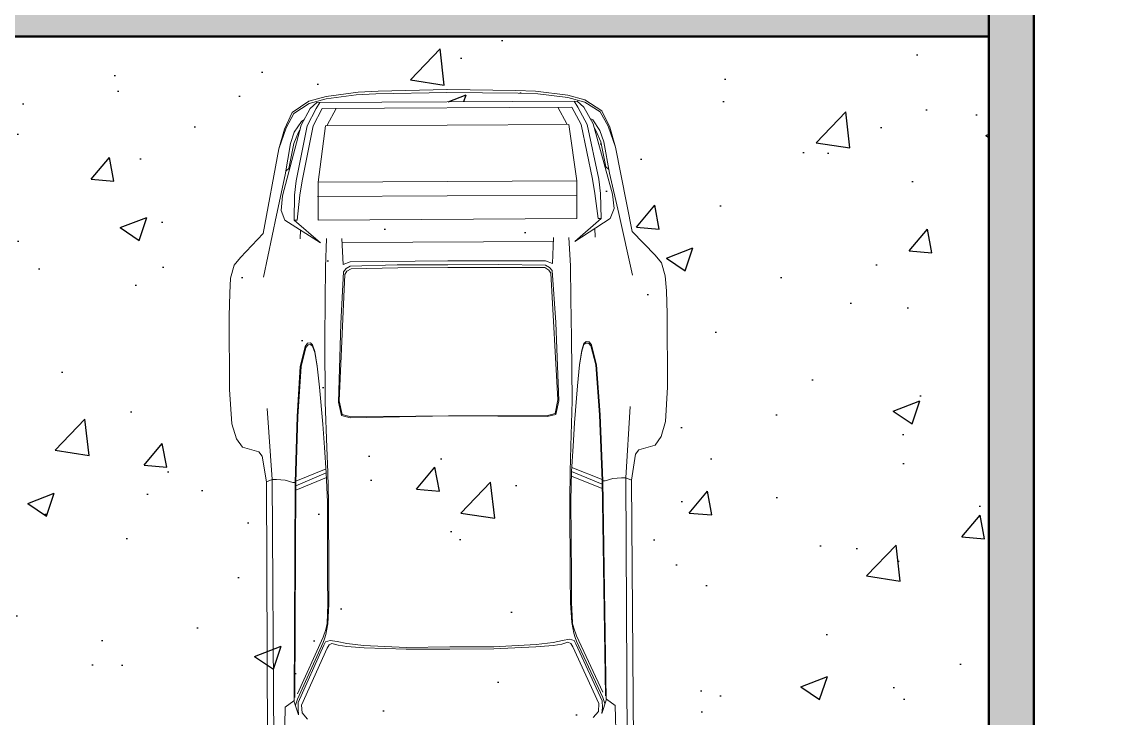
# Model space of a CAD drawing. Header units: millimetres. Extents: x -18002 to 19000, y -38859 to 21000.
# Drawn here: x 3618 to 7236, y 1623 to 3950 of the extents above; entities that cross this region are included whole.
import ezdxf

# ---------------------------------------------------------------- set-up
doc = ezdxf.new("R2010")
doc.units = ezdxf.units.MM
doc.linetypes.add('DASHED', pattern=[19.05, 12.7, -6.35])
for name, color, linetype, lineweight in [('A Furn', 8, 'Continuous', 18), ('A Wall', 7, 'Continuous', 50), ('A Wall Hatch', 8, 'Continuous', 9), ('K-Hatch', 7, 'Continuous', 25)]:
    doc.layers.add(name, color=color, linetype=linetype, lineweight=lineweight)

msp = doc.modelspace()

# ---------------------------------------------------------------- hatches: boundary and pattern name
at = {"layer": 'A Furn', "linetype": 'Continuous'}
h = msp.add_hatch(color=256, dxfattribs=at)
h.dxf.hatch_style = 1
h.paths.add_polyline_path([(12150, 9850), (12850, 9850), (12850, 10000), (12000, 10000), (12000, 8850.3), (12150, 8850.3)])
h.paths.add_polyline_path([(17050, 10000), (16150, 10000), (14850, 10000), (14150, 10000), (14150, 9850), (14850, 9850), (17050, 9850)])
h.paths.add_polyline_path([(19000, 10000), (18150, 10000), (18150, 9850), (18850, 9850), (18850, 8850.3), (19000, 8850.3)])
h.paths.add_polyline_path([(19000, 7850.3), (18850, 7850.3), (18850, 6067.4), (19000, 6067.4)])
h.paths.add_polyline_path([(19000, 6067.4), (18850, 6067.4), (18850, 5700), (19000, 5700)])
h.paths.add_polyline_path([(19000, 4800), (18850, 4800), (18850, 4000), (18850, 150), (17850, 150), (17850, 0), (19000, 0)])
h.paths.add_polyline_path([(18850, 2100), (16750, 2100), (16750, 2000), (18850, 2000)])
h.paths.add_polyline_path([(18850, 4000), (15850, 4000), (15650, 4000), (15650, 3900), (15750, 3900), (15750, 3400), (15850, 3400), (15850, 3900), (17795.8, 3900), (18850, 3900)])
h.paths.add_polyline_path([(15850, 2000), (16050, 2000), (16050, 2100), (15850, 2100), (15850, 2700), (15750, 2700), (15750, 150), (15850, 150)], flags=17)
h.paths.add_polyline_path([(16850, 150), (12150, 150), (12150, 4800), (12000, 4800), (12000, 0), (16850, 0)])
h.paths.add_polyline_path([(12150, 7850.3), (12000, 7850.3), (12000, 7000), (12000, 5700), (12150, 5700)])
h.paths.add_polyline_path([(14750, 9850), (14650, 9850), (14650, 7800), (14750, 7800)])
h.paths.add_polyline_path([(14750, 7100), (14650, 7100), (14650, 6600), (12150, 6600), (12150, 6500), (14650, 6500), (14650, 5800), (14750, 5800)])
h.paths.add_polyline_path([(14750, 5100), (14650, 5100), (14650, 4000), (12150, 4000), (12150, 3900), (14950, 3900), (14950, 4000), (14750, 4000)])
h.paths.add_polyline_path([(16350, 9850), (16250, 9850), (16250, 7800), (16350, 7800)])
h.paths.add_polyline_path([(16350, 7100), (16250, 7100), (16250, 6500), (18850, 6500), (18850, 6600), (16350, 6600)])
h.paths.add_polyline_path([(6850, 4000), (3850, 4000), (3500, 4000), (3400, 4000), (3400, 1100), (3300, 1100), (3300, 1000), (3400, 1000), (3500, 1000), (3500, 3900), (6850, 3900)])
at = {"layer": 'A Wall Hatch', "linetype": 'Continuous'}
h = msp.add_hatch(color=256, dxfattribs=at)
h.dxf.hatch_style = 1
h.paths.add_polyline_path([(150, 6000), (0, 6000), (0, 3100), (150, 3100), (150, 3900)], flags=17)
h.paths.add_polyline_path([(150, 2100), (0, 2100), (0, 0), (3500, 0), (7000, 0), (7000, 10000), (6500, 10000), (6500, 9850), (6850, 9850), (6850, 8100), (6850, 150), (150, 150)])
h.paths.add_polyline_path([(150, 9850), (1234.8, 9850), (1234.8, 10000), (0, 10000), (0, 8000), (0, 7000), (150, 7000), (150, 8000)], flags=17)
h.paths.add_polyline_path([(5500, 9900), (5500, 10000), (5000, 10000), (4600, 10000), (3834.8, 10000), (3834.8, 9850), (5500, 9850)], flags=17)
at = {"layer": 'K-Hatch', "linetype": 'DASHED'}
h = msp.add_hatch(dxfattribs=at)
h.set_pattern_fill('AR-CONC', color=256, scale=5)
h.paths.add_polyline_path([(6850, 3900), (3500, 3900), (3500, 1000), (3500, 150), (6850, 150)])
h.paths.add_polyline_path([(5620.7, 572.9), (5593, 520.9), (5540.6, 492.6), (5490, 472), (5391, 443.9), (5284.8, 416.7), (5183.6, 404.6), (5056.6, 397.6), (4929.5, 403.2), (4828.2, 414.2), (4721.7, 440.3), (4622.5, 467.4), (4571.6, 487.4), (4518.9, 515.2), (4490.6, 566.8), (4443.1, 719.4), (4447.4, 679.2), (4477.8, 572), (4500.5, 521.7), (4520.2, 498), (4624.1, 446.8), (4721.8, 420), (4828.4, 393.9), (4929.6, 382.9), (5056.7, 377.3), (5183.8, 384.3), (5284.9, 396.4), (5391.2, 423.6), (5488.5, 451.4), (5591.9, 503.8), (5611.4, 527.7), (5633.5, 578.2), (5662.7, 685.7), (5666.6, 725.9)], flags=16)
h.paths.add_polyline_path([(5195.5, 1861.4), (5048.8, 1861.3), (4902.1, 1853.5), (5048.8, 1853.6)], flags=16)
h.paths.add_polyline_path([(5560.1, 2415.8), (5567.5, 2415.9), (5568.3, 2416.1), (5560, 2419.4)], flags=16)
h.paths.add_polyline_path([(5527.5, 3609.1), (5531.5, 3594.4), (5536.7, 3586.4), (5552.6, 3548.4), (5570.3, 3464.8), (5579.9, 3456.8), (5563.2, 3548.4), (5550.3, 3586.5), (5526, 3621.7), (5517.8, 3626.6)], flags=16)
h.paths.add_polyline_path([(5463.7, 3684.8), (5476.4, 3664.5), (5507.2, 3606.6), (5546, 3424), (5551.5, 3376.1), (5554.4, 3292.4), (5531.8, 3272.8), (5532.5, 3258.8), (5467.5, 3216.9), (5545.2, 3284.5), (5533.6, 3376), (5525.7, 3423.9), (5486.9, 3606.5), (5456.1, 3664.4), (5409.2, 3664.2), (5441.3, 3606.2), (5445.9, 3606.2), (5472.5, 3418.7), (5473.1, 3292), (4609.1, 3287.4), (4608.4, 3414.1), (4633, 3601.9), (4637.6, 3601.9), (4669.1, 3660.2), (4622.2, 3660), (4592, 3601.7), (4555.2, 3418.7), (4547.8, 3370.7), (4537.1, 3279.1), (4615.5, 3212.3), (4497.4, 3286.8), (4484.7, 3319.6), (4489.7, 3368), (4514.5, 3462.7), (4500.6, 3451), (4516.4, 3542.8), (4528.8, 3581), (4552.8, 3616.5), (4560.9, 3621.5), (4581.6, 3659.7), (4610.2, 3685.6), (4590.7, 3680.1), (5487.3, 3684.9), (5467.8, 3690.1), (5473.8, 3684.8)], flags=16)
h.paths.add_polyline_path([(4808.8, 3717.3), (4742.7, 3714.2), (4735, 3705.7), (4801.2, 3708.9)], flags=16)
h.paths.add_polyline_path([(5662.5, 1463.7), (5665.4, 1390.2), (5691.6, 1380.6), (5702.6, 1362.8), (5718.6, 1312.8), (5729, 1276.8), (5734.8, 1231), (5738.3, 1177.8), (5741.1, 982.8), (5737.1, 868.6), (5733.9, 823.1), (5725.6, 769), (5715.6, 764.9), (5727.6, 782.5), (5733.9, 823.1), (5737.1, 868.6), (5741.1, 982.8), (5738.3, 1177.8), (5734.8, 1231), (5729, 1276.8), (5718.6, 1312.8), (5702.6, 1362.8), (5691.6, 1380.6), (5665.4, 1390.2), (5662.5, 1463.7), (5656, 2418.8), (5634, 2427.4), (5621.7, 2426.3), (5636.7, 2426.4), (5656, 2418.8), (5671.1, 2517.6), (5734.2, 2535.4), (5754.3, 2563.9), (5769.4, 2614.7), (5776.2, 2728.6), (5774.9, 2974.3), (5772, 3050.3), (5768.6, 3101), (5756.1, 3144), (5734.3, 3169.5), (5657.5, 3248.5), (5602.1, 3530.8), (5577.2, 3601.3), (5545.7, 3659.3), (5556.3, 3652.4), (5582.8, 3597.2), (5602.1, 3530.8), (5657.5, 3248.5), (5734.3, 3169.5), (5756.1, 3144), (5768.6, 3101), (5772, 3050.3), (5774.9, 2974.3), (5776.2, 2728.6), (5769.4, 2614.7), (5754.3, 2563.9), (5734.2, 2535.4), (5680, 2520.1), (5669.2, 2505), (5656, 2418.8)], flags=16)
h.paths.add_polyline_path([(5571.4, 1686.5), (5571.7, 1686.3), (5556.9, 1639.3), (5558.5, 1659.2), (5557.7, 1681.3), (5469.5, 1871.6), (5460.3, 1889.9), (5448.8, 1887.6), (5472.2, 1880.1), (5462.7, 1907), (5455.7, 1942.5), (5452.3, 2008.8), (5450.3, 2095.9), (5449.1, 2351.2), (5450.2, 2449), (5455.6, 2446.8), (5460.1, 2531.9), (5465.2, 2610.3), (5475.4, 2734), (5482.1, 2803.7), (5489.1, 2852.7), (5499.3, 2882.3), (5519.5, 2880.4), (5524.2, 2861.4), (5519.5, 2866.9), (5536, 2803.6), (5548.4, 2636.3), (5557.7, 2415.8), (5559.8, 2415.8)], flags=16)
h.paths.add_polyline_path([(4528.1, 1679.6), (4528.1, 1680.9), (4527.7, 1680.7)], flags=16)
h.paths.add_polyline_path([(5452.4, 1872.6), (5443.2, 1877.1), (5422.3, 1871), (5393.6, 1866.3), (5335.5, 1861.8), (5195.5, 1855.1), (5048.8, 1853.6), (4902.1, 1859.8), (4760.3, 1866.4), (4703.9, 1872.8), (4672, 1878.9), (4648.5, 1883.3), (4632.9, 1878.2), (4627.9, 1867.1), (4637, 1885.5), (4672, 1878.9), (4703.9, 1872.8), (4760.3, 1866.4), (4902.1, 1859.8), (5048.8, 1861.3), (5195.5, 1855.1), (5335.5, 1861.8), (5393.6, 1866.3), (5422.3, 1871), (5448.7, 1878.7)], flags=16)
h.paths.add_polyline_path([(5403.1, 2638), (5374.1, 2630.5), (5044.6, 2632.9), (4715.2, 2627), (4686.1, 2634.2), (4676.4, 2679.3), (4683.8, 2941.5), (4693.7, 3120.6), (4716, 3133.6), (4872.2, 3137.2), (5041.9, 3138.1), (5211.7, 3139), (5375.5, 3137), (5390.8, 3118.3), (5402.2, 2945.4), (5412.3, 2683.2)], flags=16)
h.paths.add_polyline_path([(5400.7, 2641.5), (5371.6, 2633.6), (5044.6, 2632.9), (4717.7, 2630.1), (4688.6, 2637.7), (4678.9, 2683.1), (4698.3, 3112.7), (4718.5, 3124.8), (4874.7, 3127.4), (5042, 3128.3), (5209.3, 3129.2), (5374, 3128.2), (5386.3, 3109.5), (5409.9, 2687)], flags=0)
h.paths.add_polyline_path([(5518, 2875.7), (5498.7, 2876.4), (5496.8, 2871), (5512.3, 2883.4)], flags=16)
h.paths.add_polyline_path([(4654.1, 1872.9), (4642.8, 1867.1), (4638.1, 1856.7), (4648.7, 1874.4)], flags=16)
h.paths.add_polyline_path([(5391.7, 3142.1), (5367.8, 3150.7), (5041.9, 3150.7), (4716, 3147.2), (4692.2, 3138.3), (4688.2, 3211.8), (5394.8, 3215.6)], flags=16)
h.paths.add_polyline_path([(4644.7, 2091.6), (4643.7, 2004.5), (4641, 1938.2), (4634.4, 1902.5), (4625.7, 1877.1), (4625.1, 1875.9), (4629.6, 1888.5), (4634.4, 1902.5), (4641, 1938.2), (4641.4, 1948.2), (4638.7, 1937.4), (4640.5, 2004.4), (4640, 2091.6), (4639.4, 2346.1), (4636.3, 2427), (4534.2, 2385.2), (4534.3, 2399.9), (4531.2, 2398.6), (4531.5, 2408.2), (4498.2, 2417.8), (4469.9, 2420.1), (4454.8, 2420.1), (4435.6, 2412.3), (4439.3, 1457.2), (4437.3, 1383.7), (4411.1, 1373.7), (4400.3, 1355.8), (4384.8, 1305.7), (4374.8, 1269.6), (4369.5, 1223.7), (4366.6, 1170.4), (4365.9, 975.4), (4371.1, 861.3), (4374.8, 815.8), (4383.7, 761.8), (4393.7, 757.8), (4381.5, 775.3), (4374.8, 815.8), (4371.1, 861.3), (4365.9, 975.4), (4366.6, 1170.4), (4369.5, 1223.7), (4374.8, 1269.6), (4384.8, 1305.7), (4400.3, 1355.8), (4411.1, 1373.7), (4437.3, 1383.7), (4439.3, 1457.2), (4435.6, 2412.3), (4421.5, 2498.3), (4410.6, 2513.3), (4356.2, 2528.1), (4335.8, 2556.3), (4320.1, 2607), (4312.1, 2720.7), (4310.8, 2966.5), (4312.9, 3042.5), (4315.7, 3093.3), (4327.8, 3136.4), (4349.3, 3162.1), (4425.2, 3241.9), (4477.6, 3524.8), (4496.2, 3591.4), (4522.1, 3646.8), (4532.6, 3653.8), (4501.7, 3595.6), (4477.6, 3524.8), (4425.2, 3241.9), (4349.3, 3162.1), (4327.8, 3136.4), (4315.7, 3093.3), (4312.9, 3042.5), (4310.8, 2966.5), (4312.1, 2720.7), (4320.1, 2607), (4335.8, 2556.3), (4356.2, 2528.1), (4419.4, 2510.9), (4435.6, 2412.3), (4457.5, 2421.1), (4498.2, 2417.8), (4523.4, 2410.5), (4531.7, 2413.9), (4538.4, 2630.9), (4548.7, 2798), (4567.2, 2875.3), (4587.4, 2877.4), (4597.8, 2848), (4605.4, 2799), (4612.8, 2729.3), (4624.3, 2605.8), (4630.3, 2527.4), (4634.8, 2456.3), (4640.5, 2458.7), (4641.1, 2443.5), (4643.2, 2346.9)], flags=16)
h.paths.add_polyline_path([(4583.3, 2871.3), (4569.5, 2870.7), (4567.3, 2861.8), (4578.5, 2875.1)], flags=0)
h.paths.add_polyline_path([(5576.5, 592.6), (5602.4, 578.2), (5591.4, 541.1), (5563.7, 531.1), (5524.7, 529.3), (5485.5, 530.7), (5459, 540.2), (5450.2, 577), (5474.6, 592), (5500.1, 599.5), (5525.3, 601.8), (5550.6, 599.8)], flags=16)
h.paths.add_polyline_path([(5572.8, 557.9), (5553.2, 561), (5524.5, 557), (5497.9, 561), (5524.5, 562.6), (5566.2, 560.2)], flags=0)
h.paths.add_polyline_path([(4659.4, 565.3), (4652.7, 535.9), (4626.3, 526.1), (4587.1, 524.3), (4548.1, 525.7), (4520.3, 535.4), (4508.8, 572.4), (4534.6, 587), (4560.5, 594.5), (4585.7, 596.7), (4610.9, 594.8), (4649.4, 583.9)], flags=16)
h.paths.add_polyline_path([(4633.9, 552.9), (4613.4, 556.3), (4587, 551.9), (4550.4, 556.6), (4545.3, 554.8), (4600.2, 558.4), (4613.1, 556.3), (4625.7, 555.7)], flags=0)

# ---------------------------------------------------------------- linework, layer by layer
at = {"layer": 'A Furn'}
for p, q in [((4635.3, 3700.3), (4577.9, 3684.2)), ((4635.3, 3700.3), (4577.9, 3684.2)), ((4578, 3676.5), (4635.3, 3692.6)), ((4578, 3676.5), (4635.3, 3692.6)), ((4742.7, 3714.2), (4635.3, 3700.3)), ((4742.7, 3714.2), (4635.3, 3700.3)), ((4635.3, 3692.6), (4735, 3705.7)), ((4635.3, 3692.6), (4735, 3705.7)), ((4735, 3705.7), (4801.2, 3708.9)), ((4735, 3705.7), (4801.2, 3708.9)), ((4808.8, 3717.3), (4742.7, 3714.2)), ((4808.8, 3717.3), (4742.7, 3714.2)), ((4801.2, 3708.9), (5038.9, 3713)), ((4801.2, 3708.9), (5038.9, 3713)), ((5038.5, 3723.1), (4808.8, 3717.3)), ((5038.5, 3723.1), (4808.8, 3717.3)), ((5276.6, 3711.4), (5038.9, 3713)), ((5276.6, 3711.4), (5038.9, 3713)), ((5039.2, 3723.1), (5268.9, 3719.8)), ((5039.2, 3723.1), (5268.9, 3719.8)), ((5268.9, 3719.8), (5335, 3717.3)), ((5268.9, 3719.8), (5335, 3717.3)), ((5342.8, 3709), (5276.6, 3711.4)), ((5342.8, 3709), (5276.6, 3711.4)), ((5335, 3717.3), (5442.6, 3704.6)), ((5335, 3717.3), (5442.6, 3704.6)), ((5442.6, 3696.9), (5342.8, 3709)), ((5442.6, 3696.9), (5342.8, 3709)), ((5442.6, 3704.6), (5500.1, 3689.2)), ((5442.6, 3704.6), (5500.1, 3689.2)), ((5500.1, 3681.5), (5442.6, 3696.9)), ((5500.1, 3681.5), (5442.6, 3696.9)), ((4577.9, 3684.2), (4522.1, 3646.8)), ((4577.9, 3684.2), (4522.1, 3646.8)), ((4527, 3643.3), (4578, 3676.5)), ((4527, 3643.3), (4578, 3676.5)), ((4551.4, 3603.9), (4581.6, 3659.7)), ((4551.4, 3603.9), (4581.6, 3659.7)), ((4571.7, 3601.6), (4601.9, 3659.9)), ((4571.7, 3601.6), (4601.9, 3659.9)), ((4581.6, 3659.7), (4604.2, 3680.2)), ((4581.6, 3659.7), (4604.2, 3680.2)), ((4622.2, 3660), (4592, 3601.7)), ((4622.2, 3660), (4592, 3601.7)), ((4601.9, 3659.9), (4614.4, 3680.2)), ((4601.9, 3659.9), (4614.4, 3680.2)), ((4604.2, 3680.2), (5473.8, 3684.8)), ((4604.2, 3680.2), (5473.8, 3684.8)), ((5456.1, 3664.4), (4622.2, 3660)), ((5456.1, 3664.4), (4622.2, 3660)), ((4669.1, 3660.2), (4638.9, 3604.4)), ((4669.1, 3660.2), (4638.9, 3604.4)), ((5409.2, 3664.2), (5439.9, 3608.7)), ((5409.2, 3664.2), (5439.9, 3608.7)), ((5456.1, 3664.4), (5486.9, 3606.5)), ((5456.1, 3664.4), (5486.9, 3606.5)), ((5476.4, 3664.5), (5463.7, 3684.8)), ((5476.4, 3664.5), (5463.7, 3684.8)), ((5496.7, 3664.6), (5473.8, 3684.8)), ((5496.7, 3664.6), (5473.8, 3684.8)), ((5507.2, 3606.6), (5476.4, 3664.5)), ((5507.2, 3606.6), (5476.4, 3664.5)), ((5527.5, 3609.1), (5496.7, 3664.6)), ((5527.5, 3609.1), (5496.7, 3664.6)), ((5500.1, 3689.2), (5556.3, 3652.4)), ((5500.1, 3689.2), (5556.3, 3652.4)), ((5551.4, 3648.8), (5500.1, 3681.5)), ((5551.4, 3648.8), (5500.1, 3681.5)), ((4522.1, 3646.8), (4496.2, 3591.4)), ((4522.1, 3646.8), (4496.2, 3591.4)), ((4501.7, 3595.6), (4527, 3643.3)), ((4501.7, 3595.6), (4527, 3643.3)), ((4552.8, 3616.5), (4560.9, 3621.5)), ((4552.8, 3616.5), (4560.9, 3621.5)), ((5526, 3621.7), (5517.8, 3626.6)), ((5526, 3621.7), (5517.8, 3626.6)), ((5550.3, 3586.5), (5526, 3621.7)), ((5550.3, 3586.5), (5526, 3621.7)), ((5577.2, 3601.3), (5551.4, 3648.8)), ((5577.2, 3601.3), (5551.4, 3648.8)), ((5556.3, 3652.4), (5582.8, 3597.2)), ((5556.3, 3652.4), (5582.8, 3597.2)), ((4477.6, 3524.8), (4501.7, 3595.6)), ((4477.6, 3524.8), (4501.7, 3595.6)), ((4496.2, 3591.4), (4477.6, 3524.8)), ((4496.2, 3591.4), (4477.6, 3524.8)), ((4489.7, 3368), (4551.4, 3603.9)), ((4489.7, 3368), (4551.4, 3603.9)), ((4528.8, 3581), (4552.8, 3616.5)), ((4528.8, 3581), (4552.8, 3616.5)), ((4534.9, 3418.6), (4571.7, 3601.6)), ((4534.9, 3418.6), (4571.7, 3601.6)), ((4542.4, 3581.1), (4547.6, 3589.2)), ((4542.4, 3581.1), (4547.6, 3589.2)), ((4592, 3601.7), (4555.2, 3418.7)), ((4592, 3601.7), (4555.2, 3418.7)), ((4633, 3601.9), (4608.4, 3414.1)), ((4633, 3601.9), (4608.4, 3414.1)), ((5445.9, 3606.2), (4633, 3601.9)), ((5445.9, 3606.2), (4633, 3601.9)), ((5445.9, 3606.2), (5472.5, 3418.7)), ((5445.9, 3606.2), (5472.5, 3418.7)), ((5486.9, 3606.5), (5525.7, 3423.9)), ((5486.9, 3606.5), (5525.7, 3423.9)), ((5546, 3424), (5507.2, 3606.6)), ((5546, 3424), (5507.2, 3606.6)), ((5591.7, 3373.9), (5527.5, 3609.1)), ((5591.7, 3373.9), (5527.5, 3609.1)), ((5536.7, 3586.4), (5531.5, 3594.4)), ((5536.7, 3586.4), (5531.5, 3594.4)), ((5552.6, 3548.4), (5536.7, 3586.4)), ((5552.6, 3548.4), (5536.7, 3586.4)), ((5563.2, 3548.4), (5550.3, 3586.5)), ((5563.2, 3548.4), (5550.3, 3586.5)), ((5602.1, 3530.8), (5577.2, 3601.3)), ((5602.1, 3530.8), (5577.2, 3601.3)), ((5582.8, 3597.2), (5602.1, 3530.8)), ((5582.8, 3597.2), (5602.1, 3530.8)), ((4516.4, 3542.8), (4528.8, 3581)), ((4516.4, 3542.8), (4528.8, 3581)), ((4526.9, 3542.9), (4542.4, 3581.1)), ((4526.9, 3542.9), (4542.4, 3581.1)), ((5570.3, 3464.8), (5552.6, 3548.4)), ((5570.3, 3464.8), (5552.6, 3548.4)), ((5582.3, 3443.8), (5563.2, 3548.4)), ((5582.3, 3443.8), (5563.2, 3548.4)), ((4425.2, 3241.9), (4477.6, 3524.8)), ((4425.2, 3241.9), (4477.6, 3524.8)), ((4498.4, 3438), (4516.4, 3542.8)), ((4498.4, 3438), (4516.4, 3542.8)), ((4510.2, 3459.1), (4526.9, 3542.9)), ((4510.2, 3459.1), (4526.9, 3542.9)), ((5657.5, 3248.5), (5602.1, 3530.8)), ((5657.5, 3248.5), (5602.1, 3530.8)), ((4469, 3303.4), (4498.4, 3438)), ((4469, 3303.4), (4498.4, 3438)), ((4501.5, 3451.7), (4510.2, 3459.1)), ((4501.5, 3451.7), (4510.2, 3459.1)), ((5579, 3457.5), (5570.3, 3464.8)), ((5579, 3457.5), (5570.3, 3464.8)), ((5613.1, 3309.6), (5582.3, 3443.8)), ((5613.1, 3309.6), (5582.3, 3443.8)), ((4529.9, 3370.6), (4534.9, 3418.6)), ((4529.9, 3370.6), (4534.9, 3418.6)), ((4555.2, 3418.7), (4547.8, 3370.7)), ((4555.2, 3418.7), (4547.8, 3370.7)), ((5472.5, 3418.7), (4608.4, 3414.1)), ((5472.5, 3418.7), (4608.4, 3414.1)), ((4608.4, 3414.1), (4609.1, 3287.4)), ((4608.4, 3414.1), (4609.1, 3287.4)), ((5472.5, 3418.7), (5473.1, 3292)), ((5472.5, 3418.7), (5473.1, 3292)), ((5525.7, 3423.9), (5533.6, 3376)), ((5525.7, 3423.9), (5533.6, 3376)), ((5551.5, 3376.1), (5546, 3424)), ((5551.5, 3376.1), (5546, 3424)), ((4484.7, 3319.6), (4489.7, 3368)), ((4484.7, 3319.6), (4489.7, 3368)), ((4527.9, 3287), (4529.9, 3370.6)), ((4527.9, 3287), (4529.9, 3370.6)), ((4547.8, 3370.7), (4538.1, 3287)), ((4547.8, 3370.7), (4538.1, 3287)), ((5472.7, 3370.4), (4606.3, 3365.8)), ((5472.7, 3370.4), (4606.3, 3365.8)), ((5533.6, 3376), (5544.2, 3292.4)), ((5533.6, 3376), (5544.2, 3292.4)), ((5554.4, 3292.4), (5551.5, 3376.1)), ((5554.4, 3292.4), (5551.5, 3376.1)), ((5597.3, 3325.6), (5591.7, 3373.9)), ((5597.3, 3325.6), (5591.7, 3373.9)), ((4425.6, 3096.3), (4469, 3303.4)), ((4425.6, 3096.3), (4469, 3303.4)), ((4497.4, 3286.8), (4484.7, 3319.6)), ((4497.4, 3286.8), (4484.7, 3319.6)), ((5466.2, 3216), (5584.8, 3292.6)), ((5466.2, 3216), (5584.8, 3292.6)), ((5554.4, 3292.4), (5466.6, 3216)), ((5554.4, 3292.4), (5466.6, 3216)), ((5544.2, 3292.4), (5554.4, 3292.4)), ((5544.2, 3292.4), (5554.4, 3292.4)), ((5584.8, 3292.6), (5597.3, 3325.6)), ((5584.8, 3292.6), (5597.3, 3325.6)), ((5658.7, 3102.9), (5613.1, 3309.6)), ((5658.7, 3102.9), (5613.1, 3309.6)), ((4616.9, 3211.5), (4497.4, 3286.8)), ((4616.9, 3211.5), (4497.4, 3286.8)), ((4538.1, 3287), (4527.9, 3287)), ((4527.9, 3287), (4616.5, 3211.5)), ((4538.1, 3287), (4527.9, 3287)), ((4527.9, 3287), (4616.5, 3211.5)), ((4609.1, 3287.4), (5473.1, 3292)), ((4609.1, 3287.4), (5473.1, 3292)), ((5534, 3230), (5532.5, 3259.8)), ((5534, 3230), (5532.5, 3259.8)), ((4349.3, 3162.1), (4425.2, 3241.9)), ((4349.3, 3162.1), (4425.2, 3241.9)), ((4548.9, 3224.7), (4550.1, 3254.5)), ((4548.9, 3224.7), (4550.1, 3254.5)), ((4632.7, 3130.3), (4636.4, 3225.2)), ((4632.7, 3130.3), (4636.4, 3225.2)), ((4692.2, 3138.3), (4687.5, 3225.1)), ((4692.2, 3138.3), (4687.5, 3225.1)), ((5391.7, 3142.1), (5395.4, 3228.9)), ((5391.7, 3142.1), (5395.4, 3228.9)), ((5451.2, 3134.7), (5446.5, 3229.5)), ((5451.2, 3134.7), (5446.5, 3229.5)), ((5734.3, 3169.5), (5657.5, 3248.5)), ((5734.3, 3169.5), (5657.5, 3248.5)), ((5395.5, 3215.6), (4689.8, 3211.8)), ((5395.5, 3215.6), (4689.8, 3211.8)), ((4327.8, 3136.4), (4349.3, 3162.1)), ((4327.8, 3136.4), (4349.3, 3162.1)), ((5041.9, 3150.7), (4716, 3147.2)), ((5041.9, 3150.7), (4716, 3147.2)), ((5041.9, 3150.7), (5367.8, 3150.7)), ((5041.9, 3150.7), (5367.8, 3150.7)), ((5367.8, 3150.7), (5391.7, 3142.1)), ((5367.8, 3150.7), (5391.7, 3142.1)), ((5756.1, 3144), (5734.3, 3169.5)), ((5756.1, 3144), (5734.3, 3169.5)), ((4315.7, 3093.3), (4327.8, 3136.4)), ((4315.7, 3093.3), (4327.8, 3136.4)), ((4631.9, 3019), (4632.7, 3130.3)), ((4631.9, 3019), (4632.7, 3130.3)), ((4683.8, 2941.5), (4693.4, 3114.5)), ((4683.8, 2941.5), (4693.4, 3114.5)), ((4716, 3147.2), (4692.2, 3138.3)), ((4716, 3147.2), (4692.2, 3138.3)), ((4693.4, 3114.5), (4702.1, 3125.4)), ((4693.4, 3114.5), (4702.1, 3125.4)), ((4704.9, 3116.7), (4698, 3105.8)), ((4704.9, 3116.7), (4698, 3105.8)), ((4702.1, 3125.4), (4716, 3133.6)), ((4702.1, 3125.4), (4716, 3133.6)), ((4718.5, 3124.8), (4704.9, 3116.7)), ((4718.5, 3124.8), (4704.9, 3116.7)), ((4716, 3133.6), (4872.2, 3137.2)), ((4716, 3133.6), (4872.2, 3137.2)), ((4874.7, 3127.4), (4718.5, 3124.8)), ((4874.7, 3127.4), (4718.5, 3124.8)), ((4872.2, 3137.2), (5041.9, 3138.1)), ((4872.2, 3137.2), (5041.9, 3138.1)), ((5042, 3128.3), (4874.7, 3127.4)), ((5042, 3128.3), (4874.7, 3127.4)), ((5211.7, 3139), (5041.9, 3138.1)), ((5211.7, 3139), (5041.9, 3138.1)), ((5042, 3128.3), (5209.3, 3129.2)), ((5042, 3128.3), (5209.3, 3129.2)), ((5209.3, 3129.2), (5365.5, 3128.3)), ((5209.3, 3129.2), (5365.5, 3128.3)), ((5367.9, 3137), (5211.7, 3139)), ((5367.9, 3137), (5211.7, 3139)), ((5365.5, 3128.3), (5379.2, 3120.3)), ((5365.5, 3128.3), (5379.2, 3120.3)), ((5381.9, 3129.1), (5367.9, 3137)), ((5381.9, 3129.1), (5367.9, 3137)), ((5379.2, 3120.3), (5386.3, 3109.5)), ((5379.2, 3120.3), (5386.3, 3109.5)), ((5390.8, 3118.3), (5381.9, 3129.1)), ((5390.8, 3118.3), (5381.9, 3129.1)), ((5402.2, 2945.4), (5390.8, 3118.3)), ((5402.2, 2945.4), (5390.8, 3118.3)), ((5453.2, 3023.4), (5451.2, 3134.7)), ((5453.2, 3023.4), (5451.2, 3134.7)), ((5768.6, 3101), (5756.1, 3144)), ((5768.6, 3101), (5756.1, 3144)), ((4312.9, 3042.5), (4315.7, 3093.3)), ((4312.9, 3042.5), (4315.7, 3093.3)), ((4698, 3105.8), (4678.9, 2683.1)), ((4698, 3105.8), (4678.9, 2683.1)), ((5386.3, 3109.5), (5409.9, 2687)), ((5386.3, 3109.5), (5409.9, 2687)), ((5772, 3050.3), (5768.6, 3101)), ((5772, 3050.3), (5768.6, 3101)), ((4310.8, 2966.5), (4312.9, 3042.5)), ((4310.8, 2966.5), (4312.9, 3042.5)), ((5774.9, 2974.3), (5772, 3050.3)), ((5774.9, 2974.3), (5772, 3050.3)), ((4631.2, 2889.8), (4631.9, 3019)), ((4631.2, 2889.8), (4631.9, 3019)), ((5455.3, 2894.2), (5453.2, 3023.4)), ((5455.3, 2894.2), (5453.2, 3023.4)), ((5776.2, 2728.6), (5774.9, 2974.3)), ((5776.2, 2728.6), (5774.9, 2974.3)), ((4312.1, 2720.7), (4310.8, 2966.5)), ((4312.1, 2720.7), (4310.8, 2966.5)), ((4676.4, 2679.3), (4683.8, 2941.5)), ((4676.4, 2679.3), (4683.8, 2941.5)), ((5412.3, 2683.2), (5402.2, 2945.4)), ((5412.3, 2683.2), (5402.2, 2945.4)), ((4564.8, 2865.3), (4548.7, 2798)), ((4564.8, 2865.3), (4548.7, 2798)), ((4567.3, 2861.8), (4551.5, 2798.3)), ((4567.3, 2861.8), (4551.5, 2798.3)), ((4572.5, 2875.8), (4564.8, 2865.3)), ((4572.5, 2875.8), (4564.8, 2865.3)), ((4574.9, 2870.9), (4567.3, 2861.8)), ((4574.9, 2870.9), (4567.3, 2861.8)), ((4583, 2876.9), (4572.5, 2875.8)), ((4583, 2876.9), (4572.5, 2875.8)), ((4583.3, 2871.3), (4574.9, 2870.9)), ((4583.3, 2871.3), (4574.9, 2870.9)), ((4590, 2870), (4583, 2876.9)), ((4590, 2870), (4583, 2876.9)), ((4590, 2866.1), (4583.3, 2871.3)), ((4590, 2866.1), (4583.3, 2871.3)), ((4597.8, 2848), (4590, 2870)), ((4597.8, 2848), (4590, 2870)), ((4597.8, 2844.4), (4590, 2866.1)), ((4597.8, 2844.4), (4590, 2866.1)), ((4632, 2679.4), (4631.2, 2889.8)), ((4632, 2679.4), (4631.2, 2889.8)), ((5456.8, 2683.8), (5455.3, 2894.2)), ((5456.8, 2683.8), (5455.3, 2894.2)), ((5489.1, 2852.7), (5496.7, 2874.8)), ((5489.1, 2852.7), (5496.7, 2874.8)), ((5489.2, 2849.2), (5496.8, 2871)), ((5489.2, 2849.2), (5496.8, 2871)), ((5496.7, 2874.8), (5503.7, 2881.9)), ((5496.7, 2874.8), (5503.7, 2881.9)), ((5496.8, 2871), (5503.4, 2876.2)), ((5496.8, 2871), (5503.4, 2876.2)), ((5503.4, 2876.2), (5511.8, 2875.9)), ((5503.4, 2876.2), (5511.8, 2875.9)), ((5503.7, 2881.9), (5514.2, 2880.9)), ((5503.7, 2881.9), (5514.2, 2880.9)), ((5511.8, 2875.9), (5519.5, 2866.9)), ((5511.8, 2875.9), (5519.5, 2866.9)), ((5514.2, 2880.9), (5522, 2870.4)), ((5514.2, 2880.9), (5522, 2870.4)), ((5519.5, 2866.9), (5536, 2803.6)), ((5519.5, 2866.9), (5536, 2803.6)), ((5522, 2870.4), (5538.8, 2803.3)), ((5522, 2870.4), (5538.8, 2803.3)), ((4605.4, 2799), (4597.8, 2848)), ((4605.4, 2799), (4597.8, 2848)), ((4605.4, 2799), (4597.8, 2844.4)), ((4605.4, 2799), (4597.8, 2844.4)), ((5482.1, 2803.7), (5489.1, 2852.7)), ((5482.1, 2803.7), (5489.1, 2852.7)), ((5482.1, 2803.7), (5489.2, 2849.2)), ((5482.1, 2803.7), (5489.2, 2849.2)), ((4548.7, 2798), (4538.4, 2630.9)), ((4548.7, 2798), (4538.4, 2630.9)), ((4551.5, 2798.3), (4540.8, 2630.9)), ((4551.5, 2798.3), (4540.8, 2630.9)), ((4612.8, 2729.3), (4605.4, 2799)), ((4612.8, 2729.3), (4605.4, 2799)), ((5475.4, 2734), (5482.1, 2803.7)), ((5475.4, 2734), (5482.1, 2803.7)), ((5536, 2803.6), (5548.4, 2636.3)), ((5536, 2803.6), (5548.4, 2636.3)), ((5538.8, 2803.3), (5550.9, 2636.3)), ((5538.8, 2803.3), (5550.9, 2636.3)), ((4320.1, 2607), (4312.1, 2720.7)), ((4320.1, 2607), (4312.1, 2720.7)), ((4624.3, 2605.8), (4612.8, 2729.3)), ((4624.3, 2605.8), (4612.8, 2729.3)), ((5465.2, 2610.3), (5475.4, 2734)), ((5465.2, 2610.3), (5475.4, 2734)), ((5769.4, 2614.7), (5776.2, 2728.6)), ((5769.4, 2614.7), (5776.2, 2728.6)), ((4637.8, 2527.5), (4632, 2679.4)), ((4637.8, 2527.5), (4632, 2679.4)), ((4686.1, 2634.2), (4676.4, 2679.3)), ((4686.1, 2634.2), (4676.4, 2679.3)), ((4678.9, 2683.1), (4688.6, 2637.7)), ((4678.9, 2683.1), (4688.6, 2637.7)), ((5409.9, 2687), (5400.7, 2641.5)), ((5409.9, 2687), (5400.7, 2641.5)), ((5403.1, 2638), (5412.3, 2683.2)), ((5403.1, 2638), (5412.3, 2683.2)), ((5452.6, 2531.8), (5456.8, 2683.8)), ((5452.6, 2531.8), (5456.8, 2683.8)), ((4454.8, 2420.1), (4437.8, 2658)), ((4454.8, 2420.1), (4437.8, 2658)), ((5400.7, 2641.5), (5371.6, 2633.6)), ((5400.7, 2641.5), (5371.6, 2633.6)), ((5636.7, 2426.4), (5651.2, 2664.5)), ((5636.7, 2426.4), (5651.2, 2664.5)), ((4335.8, 2556.3), (4320.1, 2607)), ((4335.8, 2556.3), (4320.1, 2607)), ((4538.4, 2630.9), (4531.5, 2410.3)), ((4538.4, 2630.9), (4531.5, 2410.3)), ((4540.8, 2630.9), (4534, 2410.3)), ((4540.8, 2630.9), (4534, 2410.3)), ((4630.3, 2527.4), (4624.3, 2605.8)), ((4630.3, 2527.4), (4624.3, 2605.8)), ((4715.2, 2627), (4686.1, 2634.2)), ((4715.2, 2627), (4686.1, 2634.2)), ((4688.6, 2637.7), (4717.7, 2630.1)), ((4688.6, 2637.7), (4717.7, 2630.1)), ((5045, 2632.9), (4715.2, 2627)), ((5045, 2632.9), (4715.2, 2627)), ((4717.7, 2630.1), (5044.3, 2632.9)), ((4717.7, 2630.1), (5044.3, 2632.9)), ((5044.3, 2632.9), (5374.1, 2630.5)), ((5044.3, 2632.9), (5374.1, 2630.5)), ((5371.6, 2633.6), (5045, 2632.9)), ((5371.6, 2633.6), (5045, 2632.9)), ((5374.1, 2630.5), (5403.1, 2638)), ((5374.1, 2630.5), (5403.1, 2638)), ((5460.1, 2531.9), (5465.2, 2610.3)), ((5460.1, 2531.9), (5465.2, 2610.3)), ((5548.4, 2636.3), (5557.7, 2415.8)), ((5548.4, 2636.3), (5557.7, 2415.8)), ((5550.9, 2636.3), (5560.1, 2415.8)), ((5550.9, 2636.3), (5560.1, 2415.8)), ((5754.3, 2563.9), (5769.4, 2614.7)), ((5754.3, 2563.9), (5769.4, 2614.7)), ((4356.2, 2528.1), (4335.8, 2556.3)), ((4356.2, 2528.1), (4335.8, 2556.3)), ((5680, 2520.1), (5734.2, 2535.4)), ((5680, 2520.1), (5734.2, 2535.4)), ((5734.2, 2535.4), (5754.3, 2563.9)), ((5734.2, 2535.4), (5754.3, 2563.9)), ((4410.6, 2513.3), (4356.2, 2528.1)), ((4410.6, 2513.3), (4356.2, 2528.1)), ((4421.5, 2498.3), (4410.6, 2513.3)), ((4421.5, 2498.3), (4410.6, 2513.3)), ((4435.6, 2412.3), (4421.5, 2498.3)), ((4435.6, 2412.3), (4421.5, 2498.3)), ((4635.7, 2442.4), (4630.3, 2527.4)), ((4635.7, 2442.4), (4630.3, 2527.4)), ((4641.1, 2443.5), (4637.8, 2527.5)), ((4641.1, 2443.5), (4637.8, 2527.5)), ((5450.2, 2447.8), (5452.6, 2531.8)), ((5450.2, 2447.8), (5452.6, 2531.8)), ((5455.6, 2446.8), (5460.1, 2531.9)), ((5455.6, 2446.8), (5460.1, 2531.9)), ((5656, 2418.8), (5669.2, 2505)), ((5656, 2418.8), (5669.2, 2505)), ((5669.2, 2505), (5680, 2520.1)), ((5669.2, 2505), (5680, 2520.1)), ((5456.2, 2460.8), (5557.6, 2420.4)), ((5456.2, 2460.8), (5557.6, 2420.4)), ((4634.9, 2456.4), (4534, 2414.9)), ((4634.9, 2456.4), (4534, 2414.9)), ((4635.7, 2442.4), (4534, 2399.8)), ((4635.7, 2442.4), (4534, 2399.8)), ((4534.1, 2385.1), (4636.1, 2427)), ((4534.1, 2385.1), (4636.1, 2427)), ((4639.4, 2346.1), (4635.7, 2442.4)), ((4639.4, 2346.1), (4635.7, 2442.4)), ((4643.2, 2346.9), (4641.1, 2443.5)), ((4643.2, 2346.9), (4641.1, 2443.5)), ((5449.1, 2351.2), (5450.2, 2447.8)), ((5449.1, 2351.2), (5450.2, 2447.8)), ((5453, 2350.5), (5455.6, 2446.8)), ((5453, 2350.5), (5455.6, 2446.8)), ((5557.8, 2390.6), (5455.3, 2431.4)), ((5557.8, 2390.6), (5455.3, 2431.4)), ((5455.6, 2446.8), (5557.7, 2405.3)), ((5455.6, 2446.8), (5557.7, 2405.3)), ((5593.3, 2423.7), (5621.7, 2426.3)), ((5593.3, 2423.7), (5621.7, 2426.3)), ((5621.7, 2426.3), (5636.7, 2426.4)), ((5621.7, 2426.3), (5636.7, 2426.4)), ((5640.9, 1504.2), (5636.7, 2426.4)), ((5636.7, 2426.4), (5656, 2418.8)), ((5640.9, 1504.2), (5636.7, 2426.4)), ((5636.7, 2426.4), (5656, 2418.8)), ((4454.8, 2420.1), (4435.6, 2412.3)), ((4454.8, 2420.1), (4435.6, 2412.3)), ((4439.3, 1457.2), (4435.6, 2412.3)), ((4439.3, 1457.2), (4435.6, 2412.3)), ((4460.4, 1497.9), (4454.8, 2420.1)), ((4469.9, 2420.1), (4454.8, 2420.1)), ((4460.4, 1497.9), (4454.8, 2420.1)), ((4469.9, 2420.1), (4454.8, 2420.1)), ((4498.2, 2417.8), (4469.9, 2420.1)), ((4498.2, 2417.8), (4469.9, 2420.1)), ((4524.2, 2410.3), (4498.2, 2417.8)), ((4524.2, 2410.3), (4498.2, 2417.8)), ((4531.5, 2410.3), (4524.2, 2410.3)), ((4531.5, 2410.3), (4524.2, 2410.3)), ((4528.1, 1680.7), (4531.9, 2410.3)), ((4528.1, 1680.7), (4531.9, 2410.3)), ((4534.3, 2410.3), (4530.5, 1691.9)), ((4534.3, 2410.3), (4530.5, 1691.9)), ((4531.9, 2410.3), (4534.3, 2410.3)), ((4531.9, 2410.3), (4534.3, 2410.3)), ((5557.3, 2415.8), (5568.8, 1697.5)), ((5559.8, 2415.8), (5557.3, 2415.8)), ((5557.3, 2415.8), (5568.8, 1697.5)), ((5559.8, 2415.8), (5557.3, 2415.8)), ((5571.4, 1686.3), (5559.8, 2415.8)), ((5571.4, 1686.3), (5559.8, 2415.8)), ((5560.1, 2415.8), (5567.5, 2415.9)), ((5560.1, 2415.8), (5567.5, 2415.9)), ((5567.5, 2415.9), (5593.3, 2423.7)), ((5567.5, 2415.9), (5593.3, 2423.7)), ((5662.5, 1463.7), (5656, 2418.8)), ((5662.5, 1463.7), (5656, 2418.8)), ((4640, 2091.6), (4639.4, 2346.1)), ((4640, 2091.6), (4639.4, 2346.1)), ((4644.7, 2091.6), (4643.2, 2346.9)), ((4644.7, 2091.6), (4643.2, 2346.9)), ((5450.3, 2095.9), (5449.1, 2351.2)), ((5450.3, 2095.9), (5449.1, 2351.2)), ((5455, 2096), (5453, 2350.5)), ((5455, 2096), (5453, 2350.5)), ((4640.5, 2004.4), (4640, 2091.6)), ((4640.5, 2004.4), (4640, 2091.6)), ((4643.7, 2004.5), (4644.7, 2091.6)), ((4643.7, 2004.5), (4644.7, 2091.6)), ((5452.3, 2008.8), (5450.3, 2095.9)), ((5452.3, 2008.8), (5450.3, 2095.9)), ((5455.5, 2008.8), (5455, 2096)), ((5455.5, 2008.8), (5455, 2096)), ((4638.7, 1939), (4640.5, 2004.4)), ((4638.7, 1939), (4640.5, 2004.4)), ((4641, 1938.2), (4643.7, 2004.5)), ((4641, 1938.2), (4643.7, 2004.5)), ((5455.7, 1942.5), (5452.3, 2008.8)), ((5455.7, 1942.5), (5452.3, 2008.8)), ((5457.9, 1943.3), (5455.5, 2008.8)), ((5457.9, 1943.3), (5455.5, 2008.8)), ((4634.3, 1920), (4625, 1893.4)), ((4634.3, 1920), (4625, 1893.4)), ((4639.1, 1939), (4634.3, 1920)), ((4639.1, 1939), (4634.3, 1920)), ((4634.4, 1902.5), (4641, 1938.2)), ((4634.4, 1902.5), (4641, 1938.2)), ((5462.7, 1907), (5455.7, 1942.5)), ((5462.7, 1907), (5455.7, 1942.5)), ((5457.6, 1943.3), (5462.6, 1924.5)), ((5457.6, 1943.3), (5462.6, 1924.5)), ((5462.6, 1924.5), (5472.2, 1897.9)), ((5462.6, 1924.5), (5472.2, 1897.9)), ((4625, 1893.4), (4539.5, 1704.2)), ((4625, 1893.4), (4539.5, 1704.2)), ((4625.1, 1875.9), (4629.6, 1888.5)), ((4625.1, 1875.9), (4629.6, 1888.5)), ((4629.6, 1888.5), (4634.4, 1902.5)), ((4629.6, 1888.5), (4634.4, 1902.5)), ((4648.5, 1883.3), (4633.5, 1878.4)), ((4648.5, 1883.3), (4633.5, 1878.4)), ((4672, 1878.9), (4648.5, 1883.3)), ((4672, 1878.9), (4648.5, 1883.3)), ((5393.5, 1876.5), (5425.4, 1882.9)), ((5393.5, 1876.5), (5425.4, 1882.9)), ((5425.4, 1882.9), (5448.8, 1887.6)), ((5425.4, 1882.9), (5448.8, 1887.6)), ((5448.8, 1887.6), (5463.9, 1882.8)), ((5448.8, 1887.6), (5463.9, 1882.8)), ((5467.7, 1893), (5462.7, 1907)), ((5467.7, 1893), (5462.7, 1907)), ((5463.9, 1882.8), (5469.5, 1871.6)), ((5463.9, 1882.8), (5469.5, 1871.6)), ((5472.3, 1880.4), (5467.7, 1893)), ((5472.3, 1880.4), (5467.7, 1893)), ((5472.2, 1897.9), (5559.7, 1709.7)), ((5472.2, 1897.9), (5559.7, 1709.7)), ((4539.3, 1686.7), (4625.1, 1875.9)), ((4539.3, 1686.7), (4625.1, 1875.9)), ((4627.9, 1867.1), (4541.8, 1675.9)), ((4627.9, 1867.1), (4541.8, 1675.9)), ((4552.7, 1666.5), (4638.1, 1856.7)), ((4552.7, 1666.5), (4638.1, 1856.7)), ((4633.5, 1878.4), (4627.9, 1867.1)), ((4633.5, 1878.4), (4627.9, 1867.1)), ((4638.1, 1856.7), (4645.1, 1868.3)), ((4638.1, 1856.7), (4645.1, 1868.3)), ((4645.1, 1868.3), (4654.1, 1872.9)), ((4645.1, 1868.3), (4654.1, 1872.9)), ((4654.1, 1872.9), (4675.2, 1867)), ((4654.1, 1872.9), (4675.2, 1867)), ((4703.9, 1872.8), (4672, 1878.9)), ((4703.9, 1872.8), (4672, 1878.9)), ((4675.2, 1867), (4703.9, 1862.6)), ((4675.2, 1867), (4703.9, 1862.6)), ((4760.3, 1866.4), (4703.9, 1872.8)), ((4760.3, 1866.4), (4703.9, 1872.8)), ((4703.9, 1862.6), (4762.1, 1858.7)), ((4703.9, 1862.6), (4762.1, 1858.7)), ((4760.3, 1866.4), (4902.1, 1859.8)), ((4760.3, 1866.4), (4902.1, 1859.8)), ((4762.1, 1858.7), (4902.1, 1853.5)), ((4762.1, 1858.7), (4902.1, 1853.5)), ((4902.1, 1859.8), (5048.8, 1861.3)), ((4902.1, 1859.8), (5048.8, 1861.3)), ((4902.1, 1853.5), (5048.8, 1853.6)), ((4902.1, 1853.5), (5048.8, 1853.6)), ((5195.5, 1861.4), (5048.8, 1861.3)), ((5195.5, 1861.4), (5048.8, 1861.3)), ((5195.5, 1855.1), (5048.8, 1853.6)), ((5195.5, 1855.1), (5048.8, 1853.6)), ((5337.2, 1869.5), (5195.5, 1861.4)), ((5337.2, 1869.5), (5195.5, 1861.4)), ((5335.5, 1861.8), (5195.5, 1855.1)), ((5335.5, 1861.8), (5195.5, 1855.1)), ((5393.6, 1866.3), (5335.5, 1861.8)), ((5393.6, 1866.3), (5335.5, 1861.8)), ((5337.2, 1869.5), (5393.5, 1876.5)), ((5337.2, 1869.5), (5393.5, 1876.5)), ((5422.3, 1871), (5393.6, 1866.3)), ((5422.3, 1871), (5393.6, 1866.3)), ((5443.2, 1877.1), (5422.3, 1871)), ((5443.2, 1877.1), (5422.3, 1871)), ((5452.4, 1872.6), (5443.2, 1877.1)), ((5452.4, 1872.6), (5443.2, 1877.1)), ((5459.4, 1861.1), (5452.4, 1872.6)), ((5459.4, 1861.1), (5452.4, 1872.6)), ((5546.9, 1671.8), (5459.4, 1861.1)), ((5546.9, 1671.8), (5459.4, 1861.1)), ((5469.5, 1871.6), (5557.7, 1681.3)), ((5469.5, 1871.6), (5557.7, 1681.3)), ((5560.1, 1692.2), (5472.3, 1880.4)), ((5560.1, 1692.2), (5472.3, 1880.4)), ((4527.7, 1680.7), (4498.4, 1660.2)), ((4527.7, 1680.7), (4498.4, 1660.2)), ((4526, 1680.7), (4526, 1680.7)), ((4526, 1680.7), (4526, 1680.7)), ((4543, 1633.9), (4527.7, 1680.7)), ((4543, 1633.9), (4527.7, 1680.7)), ((4533.1, 1666.7), (4539.3, 1686.7)), ((4533.1, 1666.7), (4539.3, 1686.7)), ((4541.8, 1675.9), (4541.2, 1653.8)), ((4541.8, 1675.9), (4541.2, 1653.8)), ((4554.6, 1640.6), (4552.7, 1666.5)), ((4554.6, 1640.6), (4552.7, 1666.5)), ((5545.3, 1645.9), (5546.9, 1671.8)), ((5545.3, 1645.9), (5546.9, 1671.8)), ((5556.9, 1639.3), (5571.7, 1686.3)), ((5556.9, 1639.3), (5571.7, 1686.3)), ((5557.7, 1681.3), (5558.5, 1659.2)), ((5557.7, 1681.3), (5558.5, 1659.2)), ((5566.5, 1672.2), (5560.1, 1692.2)), ((5566.5, 1672.2), (5560.1, 1692.2)), ((5571.7, 1686.3), (5601.2, 1666.1)), ((5571.7, 1686.3), (5601.2, 1666.1)), ((5573.5, 1686.3), (5573.5, 1686.3)), ((5573.5, 1686.3), (5573.5, 1686.3)), ((5605.6, 1506.5), (5601.2, 1666.1)), ((5605.6, 1506.5), (5601.2, 1666.1)), ((4495.8, 1500.6), (4498.4, 1660.2)), ((4495.8, 1500.6), (4498.4, 1660.2)), ((4541.2, 1653.8), (4543, 1633.9)), ((4541.2, 1653.8), (4543, 1633.9)), ((4572.5, 1620), (4554.6, 1640.6)), ((4572.5, 1620), (4554.6, 1640.6)), ((5527.6, 1625.1), (5545.3, 1645.9)), ((5527.6, 1625.1), (5545.3, 1645.9)), ((5558.5, 1659.2), (5556.9, 1639.3)), ((5558.5, 1659.2), (5556.9, 1639.3))]:
    msp.add_line(p, q, dxfattribs=at)
at = {"layer": 'A Wall'}
for p, q in [((7000, 10000), (7000, 0)), ((6850, 9850), (6850, 150)), ((3500, 3900), (6850, 3900))]:
    msp.add_line(p, q, dxfattribs=at)

doc.saveas('drawing.dxf')
